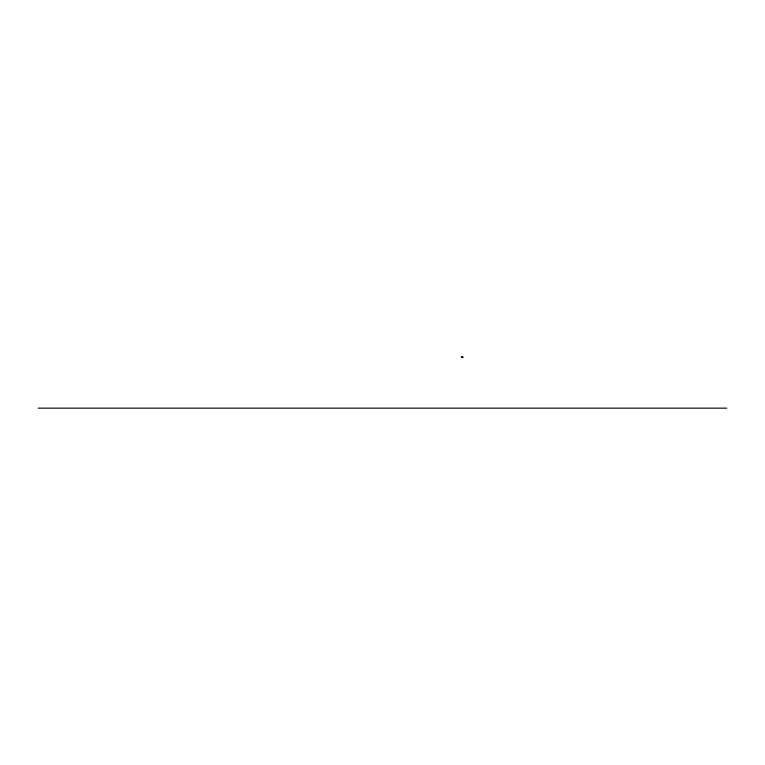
<?xml version="1.0" encoding="UTF-8"?>
<svg xmlns="http://www.w3.org/2000/svg" width="765" height="765" viewBox="0 0 765 765"><rect width="100%" height="100%" fill="white"/><g stroke="black" fill="none" stroke-linecap="round" stroke-linejoin="round"><path stroke-width="1.15" d="M38.26 408.156L726.75 408.156M461.429 356.834L462.06 356.968L461.429 356.834M462.356 357.121L462.988 357.255L462.356 357.121"/></g></svg>
